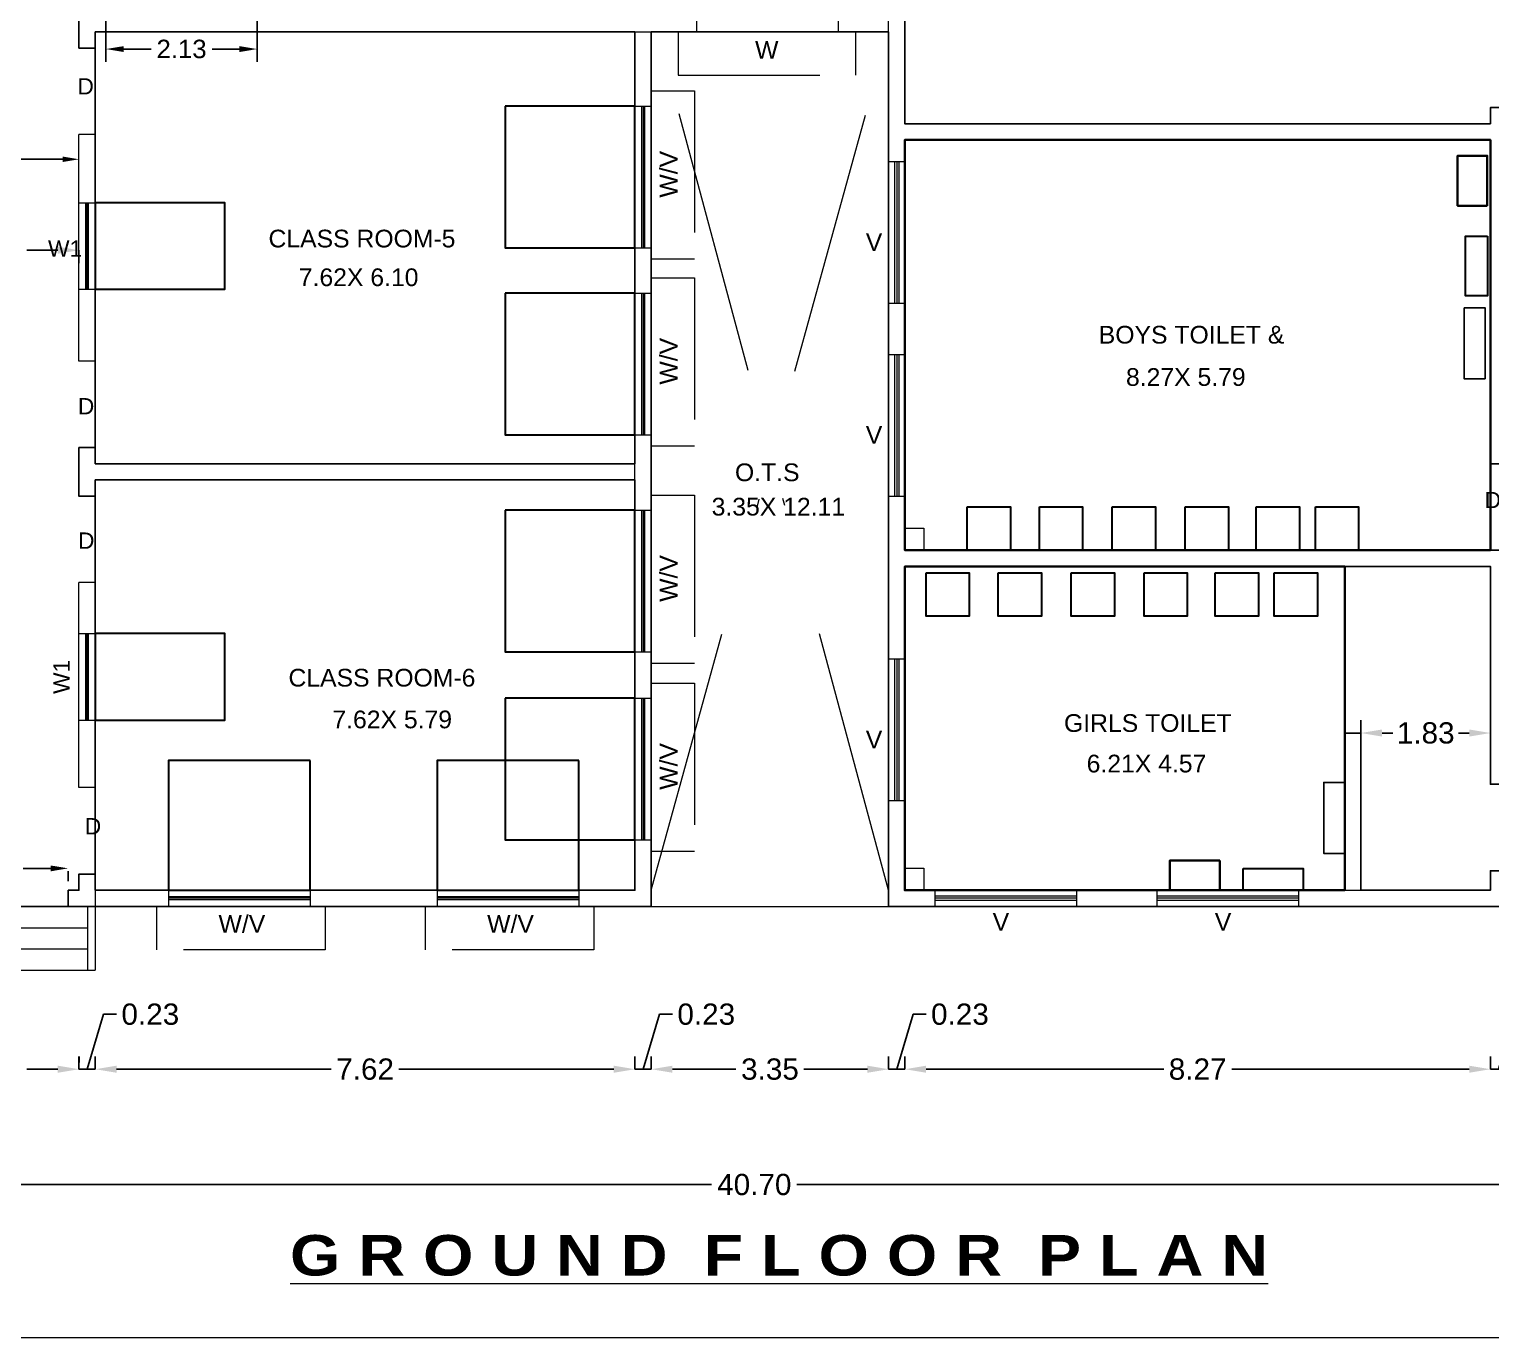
# Model space of a CAD drawing. Header units: metres. Extents: x -278 to 15491, y -352 to 277.
# Drawn here: x 15279.6 to 15300.23, y -334.03 to -315.56 of the extents above; entities that cross this region are included whole.
import ezdxf

# ---------------------------------------------------------------- set-up
doc = ezdxf.new("R2010")
doc.units = ezdxf.units.M
doc.header["$MEASUREMENT"] = 0
doc.linetypes.add('CABLIN', pattern=[0.35, 0.25, -0.1])
doc.linetypes.add('DASHDOT2', pattern=[0.5, 0.25, -0.125, 0, -0.125])
for name, color, linetype in [('0 @ 1', 7, 'Continuous'), ('BLK_1_FLR_0_CARPET_AREA', 10, 'Continuous'), ('BLK_1_FLR_0_EXIT_WIDTH_DOOR', 2, 'Continuous'), ('BLK_1_FLR_0_REGULAR_ROOM_1', 3, 'Continuous'), ('BLK_1_FLR_1_URINAL', 235, 'Continuous'), ('PASSAGE', 2, 'Continuous'), ('WATER_TANK_CALCULATION', 150, 'Continuous')]:
    doc.layers.add(name, color=color, linetype=linetype)
doc.layers.add('BLK_1_FLR_0_BLT_UP_AREA', color=26, linetype='Continuous', plot=False)
for name, color, linetype, lineweight in [('BLK_1_FLR_0_DRINKING_WATER', 7, 'Continuous', 35), ('BLK_1_FLR_0_ROOM_1_LIGHT_VENTILATION_1', 232, 'Continuous', 30), ('BLK_1_FLR_0_STAIR_1_FLIGHT_1', 7, 'Continuous', 0), ('BLK_1_FLR_0_WASH', 243, 'Continuous', 5)]:
    doc.layers.add(name, color=color, linetype=linetype, lineweight=lineweight)
doc.layers.add('BLK_1_FLR_0_SP_WC', color=140, linetype='Continuous', lineweight=35, plot=False)
doc.styles.add('56', font='')
doc.styles.get("Standard").update_dxf_attribs({"font": 'arial.ttf'})
doc.styles.add('working', font='timesbd.ttf', dxfattribs={"height": 0.25})
doc.styles.get('56').set_extended_font_data('Arial Black')
doc.dimstyles.new('Annotative', dxfattribs={"dimscale": 0, "dimtxt": 0.3, "dimasz": 0.3, "dimexe": 0.18, "dimexo": 0.0625, "dimgap": 0.09, "dimtad": 0, "dimzin": 0, "dimdsep": 46, "dimtxsty": 'Standard', "dimcen": 0.09, "dimadec": 0, "dimazin": 0, "dimtfac": 1, "dimtofl": 0, "dimtmove": 0, "dimatfit": 3, "dimfxl": 0, "dimtolj": 1, "dimtzin": 0, "dimarcsym": 0})
doc.dimstyles.new('new model', dxfattribs={"dimtxt": 0.25, "dimasz": 0.23, "dimexe": 0.1, "dimexo": 0.1, "dimgap": 0, "dimtad": 0, "dimtoh": 1, "dimzin": 1, "dimdsep": 46, "dimtxsty": 'working', "dimcen": 0.09, "dimse1": 1, "dimse2": 1, "dimclrd": 8, "dimclre": 8, "dimclrt": 3, "dimadec": 1, "dimazin": 0, "dimtfac": 1, "dimtofl": 0, "dimtmove": 0, "dimatfit": 3, "dimfxl": 0, "dimtolj": 1, "dimtzin": 0, "dimlwd": -1, "dimlwe": -1, "dimarcsym": 0})
doc.dimstyles.get("Standard").update_dxf_attribs({"dimtxt": 0.26, "dimasz": 0.25, "dimexe": 0.18, "dimexo": 0.0625, "dimgap": 0.09, "dimtad": 0, "dimzin": 0, "dimdsep": 46, "dimtxsty": 'Standard', "dimcen": 0.09, "dimadec": 0, "dimazin": 0, "dimtfac": 1, "dimtofl": 0, "dimtmove": 0, "dimatfit": 3, "dimfxl": 0, "dimtolj": 1, "dimtzin": 0, "dimarcsym": 0})
doc.dimstyles.new('Standard$0', dxfattribs={"dimtxt": 0.5, "dimasz": 0.5, "dimexe": 0, "dimexo": 1, "dimgap": 0, "dimtad": 0, "dimdec": 4, "dimzin": 0, "dimdsep": 46, "dimlunit": 4, "dimtxsty": 'Standard', "dimcen": 0.09, "dimadec": 0, "dimazin": 0, "dimtfac": 1, "dimtdec": 4, "dimtofl": 0, "dimtmove": 0, "dimatfit": 3, "dimfxl": 0, "dimtolj": 1, "dimtzin": 0, "dimarcsym": 0})

# ---------------------------------------------------------------- blocks, each defined once
blk = doc.blocks.new('*D14')
at = {"color": 0, "lineweight": -2, "ltscale": 10}
for p, q in [((15277.863, -318.675), (15277.863, -318.855)), ((15278.163, -318.676), (15278.601, -318.677)), ((15280.001, -318.681), (15279.564, -318.68)), ((15280.301, -318.682), (15280.301, -318.862))]:
    blk.add_line(p, q, dxfattribs=at)
at = {"color": 0, "lineweight": 0, "ltscale": 10}
for points in [[(15278.163, -318.626), (15278.163, -318.726), (15277.863, -318.675)], [(15280.001, -318.631), (15280.001, -318.731), (15280.301, -318.682)]]:
    blk.add_solid(points, dxfattribs=at)
at = {"layer": 'Defpoints', "color": 0, "lineweight": 0, "ltscale": 10}
for p in [(15277.863, -318.641), (15280.301, -318.648), (15280.301, -318.682)]:
    blk.add_point(p, dxfattribs=at)
at = {"color": 0, "lineweight": 0, "ltscale": 10, "insert": (15279.082, -318.678), "char_height": 0.3, "attachment_point": 5, "rotation": 359.8374}
blk.add_mtext('\\A1;2.44', dxfattribs=at)
blk = doc.blocks.new('*D51')
at = {"color": 0, "lineweight": -2, "ltscale": 10}
for p, q in [((15280.416, -330.241), (15280.649, -329.466)), ((15280.649, -329.466), (15280.829, -329.466)), ((15280.301, -330.241), (15280.301, -330.061)), ((15280.531, -330.241), (15280.531, -330.061)), ((15280.001, -330.241), (15279.701, -330.241)), ((15280.301, -330.241), (15280.531, -330.241)), ((15280.831, -330.241), (15281.131, -330.241))]:
    blk.add_line(p, q, dxfattribs=at)
at = {"color": 0, "lineweight": 0, "ltscale": 10}
for points in [[(15280.001, -330.191), (15280.001, -330.291), (15280.301, -330.241)], [(15280.831, -330.191), (15280.831, -330.291), (15280.531, -330.241)]]:
    blk.add_solid(points, dxfattribs=at)
at = {"layer": 'Defpoints', "color": 0, "lineweight": 0, "ltscale": 10}
for p in [(15280.301, -330.241), (15280.531, -330.241), (15280.531, -330.241)]:
    blk.add_point(p, dxfattribs=at)
at = {"color": 0, "lineweight": 0, "ltscale": 10, "insert": (15281.308, -329.466), "char_height": 0.3, "attachment_point": 5}
blk.add_mtext('\\A1;0.23', dxfattribs=at)
blk = doc.blocks.new('*D52')
at = {"color": 0, "lineweight": -2, "ltscale": 10}
for p, q in [((15280.531, -330.241), (15280.531, -330.061)), ((15288.149, -330.241), (15288.149, -330.061)), ((15280.831, -330.241), (15283.863, -330.241)), ((15287.849, -330.241), (15284.817, -330.241))]:
    blk.add_line(p, q, dxfattribs=at)
at = {"color": 0, "lineweight": 0, "ltscale": 10}
for points in [[(15280.831, -330.191), (15280.831, -330.291), (15280.531, -330.241)], [(15287.849, -330.191), (15287.849, -330.291), (15288.149, -330.241)]]:
    blk.add_solid(points, dxfattribs=at)
at = {"layer": 'Defpoints', "color": 0, "lineweight": 0, "ltscale": 10}
for p in [(15280.531, -330.241), (15288.149, -330.241), (15288.149, -330.241)]:
    blk.add_point(p, dxfattribs=at)
at = {"color": 0, "lineweight": 0, "ltscale": 10, "insert": (15284.34, -330.241), "char_height": 0.3, "attachment_point": 5}
blk.add_mtext('\\A1;7.62', dxfattribs=at)
blk = doc.blocks.new('*D53')
at = {"color": 0, "lineweight": -2, "ltscale": 10}
for p, q in [((15288.264, -330.241), (15288.497, -329.466)), ((15288.497, -329.466), (15288.677, -329.466)), ((15288.149, -330.241), (15288.149, -330.061)), ((15288.379, -330.241), (15288.379, -330.061)), ((15287.849, -330.241), (15287.549, -330.241)), ((15288.149, -330.241), (15288.379, -330.241)), ((15288.679, -330.241), (15288.979, -330.241))]:
    blk.add_line(p, q, dxfattribs=at)
at = {"color": 0, "lineweight": 0, "ltscale": 10}
for points in [[(15287.849, -330.191), (15287.849, -330.291), (15288.149, -330.241)], [(15288.679, -330.191), (15288.679, -330.291), (15288.379, -330.241)]]:
    blk.add_solid(points, dxfattribs=at)
at = {"layer": 'Defpoints', "color": 0, "lineweight": 0, "ltscale": 10}
for p in [(15288.149, -330.241), (15288.379, -330.241), (15288.379, -330.241)]:
    blk.add_point(p, dxfattribs=at)
at = {"color": 0, "lineweight": 0, "ltscale": 10, "insert": (15289.156, -329.466), "char_height": 0.3, "attachment_point": 5}
blk.add_mtext('\\A1;0.23', dxfattribs=at)
blk = doc.blocks.new('*D54')
at = {"color": 0, "lineweight": -2, "ltscale": 10}
for p, q in [((15288.379, -330.241), (15288.379, -330.061)), ((15291.73, -330.241), (15291.73, -330.061)), ((15288.679, -330.241), (15289.574, -330.241)), ((15291.43, -330.241), (15290.535, -330.241))]:
    blk.add_line(p, q, dxfattribs=at)
at = {"color": 0, "lineweight": 0, "ltscale": 10}
for points in [[(15288.679, -330.191), (15288.679, -330.291), (15288.379, -330.241)], [(15291.43, -330.191), (15291.43, -330.291), (15291.73, -330.241)]]:
    blk.add_solid(points, dxfattribs=at)
at = {"layer": 'Defpoints', "color": 0, "lineweight": 0, "ltscale": 10}
for p in [(15288.379, -330.241), (15291.73, -330.241), (15291.73, -330.241)]:
    blk.add_point(p, dxfattribs=at)
at = {"color": 0, "lineweight": 0, "ltscale": 10, "insert": (15290.055, -330.241), "char_height": 0.3, "attachment_point": 5}
blk.add_mtext('\\A1;3.35', dxfattribs=at)
blk = doc.blocks.new('*D55')
at = {"color": 0, "lineweight": -2, "ltscale": 10}
for p, q in [((15291.845, -330.241), (15292.078, -329.466)), ((15292.078, -329.466), (15292.258, -329.466)), ((15291.73, -330.241), (15291.73, -330.061)), ((15291.96, -330.241), (15291.96, -330.061)), ((15291.43, -330.241), (15291.13, -330.241)), ((15291.73, -330.241), (15291.96, -330.241)), ((15292.26, -330.241), (15292.56, -330.241))]:
    blk.add_line(p, q, dxfattribs=at)
at = {"color": 0, "lineweight": 0, "ltscale": 10}
for points in [[(15291.43, -330.191), (15291.43, -330.291), (15291.73, -330.241)], [(15292.26, -330.191), (15292.26, -330.291), (15291.96, -330.241)]]:
    blk.add_solid(points, dxfattribs=at)
at = {"layer": 'Defpoints', "color": 0, "lineweight": 0, "ltscale": 10}
for p in [(15291.73, -330.241), (15291.96, -330.241), (15291.96, -330.241)]:
    blk.add_point(p, dxfattribs=at)
at = {"color": 0, "lineweight": 0, "ltscale": 10, "insert": (15292.737, -329.466), "char_height": 0.3, "attachment_point": 5}
blk.add_mtext('\\A1;0.23', dxfattribs=at)
blk = doc.blocks.new('*D56')
at = {"color": 0, "lineweight": -2, "ltscale": 10}
for p, q in [((15291.96, -330.241), (15291.96, -330.061)), ((15300.226, -330.241), (15300.226, -330.061)), ((15292.26, -330.241), (15295.613, -330.241)), ((15299.926, -330.241), (15296.573, -330.241))]:
    blk.add_line(p, q, dxfattribs=at)
at = {"color": 0, "lineweight": 0, "ltscale": 10}
for points in [[(15292.26, -330.191), (15292.26, -330.291), (15291.96, -330.241)], [(15299.926, -330.191), (15299.926, -330.291), (15300.226, -330.241)]]:
    blk.add_solid(points, dxfattribs=at)
at = {"layer": 'Defpoints', "color": 0, "lineweight": 0, "ltscale": 10}
for p in [(15291.96, -330.241), (15300.226, -330.241), (15300.226, -330.241)]:
    blk.add_point(p, dxfattribs=at)
at = {"color": 0, "lineweight": 0, "ltscale": 10, "insert": (15296.093, -330.241), "char_height": 0.3, "attachment_point": 5}
blk.add_mtext('\\A1;8.27', dxfattribs=at)
blk = doc.blocks.new('*D57')
at = {"color": 0, "lineweight": -2, "ltscale": 10}
for p, q in [((15300.34, -330.241), (15300.573, -329.466)), ((15300.573, -329.466), (15300.753, -329.466)), ((15300.226, -330.241), (15300.226, -330.061)), ((15300.455, -330.241), (15300.455, -330.061)), ((15299.926, -330.241), (15299.626, -330.241)), ((15300.226, -330.241), (15300.455, -330.241)), ((15300.755, -330.241), (15301.055, -330.241))]:
    blk.add_line(p, q, dxfattribs=at)
at = {"color": 0, "lineweight": 0, "ltscale": 10}
for points in [[(15299.926, -330.191), (15299.926, -330.291), (15300.226, -330.241)], [(15300.755, -330.191), (15300.755, -330.291), (15300.455, -330.241)]]:
    blk.add_solid(points, dxfattribs=at)
at = {"layer": 'Defpoints', "color": 0, "lineweight": 0, "ltscale": 10}
for p in [(15300.226, -330.241), (15300.455, -330.241), (15300.455, -330.241)]:
    blk.add_point(p, dxfattribs=at)
at = {"color": 0, "lineweight": 0, "ltscale": 10, "insert": (15301.232, -329.466), "char_height": 0.3, "attachment_point": 5}
blk.add_mtext('\\A1;0.23', dxfattribs=at)
blk = doc.blocks.new('*D62')
at = {"color": 0, "lineweight": -2, "ltscale": 10}
for p, q in [((15269.482, -331.479), (15269.482, -332.05)), ((15310.186, -331.479), (15310.186, -332.05)), ((15269.782, -331.87), (15289.232, -331.87)), ((15309.886, -331.87), (15290.436, -331.87))]:
    blk.add_line(p, q, dxfattribs=at)
at = {"color": 0, "lineweight": 0, "ltscale": 10}
for points in [[(15269.782, -331.82), (15269.782, -331.92), (15269.482, -331.87)], [(15309.886, -331.82), (15309.886, -331.92), (15310.186, -331.87)]]:
    blk.add_solid(points, dxfattribs=at)
at = {"layer": 'Defpoints', "color": 0, "lineweight": 0, "ltscale": 10}
for p in [(15269.482, -331.417), (15310.186, -331.417), (15310.186, -331.87)]:
    blk.add_point(p, dxfattribs=at)
at = {"color": 0, "lineweight": 0, "ltscale": 10, "insert": (15289.834, -331.87), "char_height": 0.3, "attachment_point": 5}
blk.add_mtext('\\A1;40.70', dxfattribs=at)
blk = doc.blocks.new('*D63')
at = {"color": 0, "lineweight": -2, "ltscale": 10}
for p, q in [((15277.865, -330.24), (15277.865, -330.06)), ((15280.301, -330.241), (15280.302, -330.061)), ((15278.165, -330.24), (15278.601, -330.24)), ((15280.001, -330.241), (15279.565, -330.241))]:
    blk.add_line(p, q, dxfattribs=at)
at = {"color": 0, "lineweight": 0, "ltscale": 10}
for points in [[(15278.165, -330.19), (15278.165, -330.29), (15277.865, -330.24)], [(15280.001, -330.191), (15280.001, -330.291), (15280.301, -330.241)]]:
    blk.add_solid(points, dxfattribs=at)
at = {"layer": 'Defpoints', "color": 0, "lineweight": 0, "ltscale": 10}
for p in [(15277.865, -330.24), (15277.865, -330.24), (15280.301, -330.241)]:
    blk.add_point(p, dxfattribs=at)
at = {"color": 0, "lineweight": 0, "ltscale": 10, "insert": (15279.083, -330.24), "char_height": 0.3, "attachment_point": 5, "rotation": 359.9646}
blk.add_mtext('\\A1;2.44', dxfattribs=at)
blk = doc.blocks.new('*D278')
at = {"color": 0, "lineweight": -2, "ltscale": 10}
for p, q in [((15298.397, -325.496), (15298.397, -325.316)), ((15300.226, -325.496), (15300.226, -325.316)), ((15298.697, -325.496), (15298.846, -325.496)), ((15299.926, -325.496), (15299.777, -325.496))]:
    blk.add_line(p, q, dxfattribs=at)
at = {"color": 0, "lineweight": 0, "ltscale": 10}
for points in [[(15298.697, -325.446), (15298.697, -325.546), (15298.397, -325.496)], [(15299.926, -325.446), (15299.926, -325.546), (15300.226, -325.496)]]:
    blk.add_solid(points, dxfattribs=at)
at = {"layer": 'Defpoints', "color": 0, "lineweight": 0, "ltscale": 10}
for p in [(15298.397, -325.496), (15300.226, -325.496), (15300.226, -325.496)]:
    blk.add_point(p, dxfattribs=at)
at = {"color": 0, "lineweight": 0, "ltscale": 10, "insert": (15299.312, -325.496), "char_height": 0.3, "attachment_point": 5}
blk.add_mtext('\\A1;1.83', dxfattribs=at)
blk = doc.blocks.new('*D285')
at = {"layer": 'Defpoints', "color": 0, "lineweight": 0}
for p in [(15277.863, -317.398), (15280.301, -317.398), (15280.301, -317.398)]:
    blk.add_point(p, dxfattribs=at)
at = {"layer": 'PASSAGE', "color": 2}
for p, q in [((15278.093, -317.398), (15278.771, -317.398)), ((15280.071, -317.398), (15279.394, -317.398))]:
    blk.add_line(p, q, dxfattribs=at)
at = {"layer": 'PASSAGE', "color": 2, "lineweight": 0}
for points in [[(15278.093, -317.359), (15278.093, -317.436), (15277.863, -317.398)], [(15280.071, -317.359), (15280.071, -317.436), (15280.301, -317.398)]]:
    blk.add_solid(points, dxfattribs=at)
at = {"layer": 'PASSAGE', "color": 2, "lineweight": 35, "insert": (15279.082, -317.398), "char_height": 0.25, "attachment_point": 5, "style": 'working'}
blk.add_mtext('\\A1;2.44', dxfattribs=at)
blk = doc.blocks.new('*D289')
at = {"layer": 'BLK_1_FLR_0_EXIT_WIDTH_DOOR', "color": 2, "lineweight": -2, "ltscale": 10}
for p, q in [((15278.266, -327.406), (15278.652, -327.406)), ((15279.899, -327.406), (15279.512, -327.406)), ((15278.016, -327.447), (15278.016, -327.586)), ((15280.149, -327.447), (15280.149, -327.586))]:
    blk.add_line(p, q, dxfattribs=at)
at = {"layer": 'BLK_1_FLR_0_EXIT_WIDTH_DOOR', "color": 2, "lineweight": 0, "ltscale": 10}
for points in [[(15278.266, -327.365), (15278.266, -327.448), (15278.016, -327.406)], [(15279.899, -327.365), (15279.899, -327.448), (15280.149, -327.406)]]:
    blk.add_solid(points, dxfattribs=at)
at = {"layer": 'Defpoints', "color": 0, "lineweight": 0, "ltscale": 10}
for p in [(15278.016, -327.384), (15280.149, -327.384), (15280.149, -327.406)]:
    blk.add_point(p, dxfattribs=at)
at = {"layer": 'BLK_1_FLR_0_EXIT_WIDTH_DOOR', "color": 2, "lineweight": -2, "ltscale": 10, "insert": (15279.082, -327.406), "char_height": 0.26, "attachment_point": 5}
blk.add_mtext('\\A1;2.13', dxfattribs=at)
blk = doc.blocks.new('*D323')
at = {"layer": 'BLK_1_FLR_0_STAIR_1_FLIGHT_1', "color": 1, "lineweight": -2, "ltscale": 10}
for p, q in [((15280.682, -315.434), (15280.682, -316.022)), ((15282.816, -315.434), (15282.816, -316.022)), ((15280.932, -315.842), (15281.319, -315.842)), ((15282.566, -315.842), (15282.179, -315.842))]:
    blk.add_line(p, q, dxfattribs=at)
at = {"layer": 'BLK_1_FLR_0_STAIR_1_FLIGHT_1', "color": 1, "lineweight": 0, "ltscale": 10}
for points in [[(15280.932, -315.801), (15280.932, -315.884), (15280.682, -315.842)], [(15282.566, -315.801), (15282.566, -315.884), (15282.816, -315.842)]]:
    blk.add_solid(points, dxfattribs=at)
at = {"layer": 'Defpoints', "color": 0, "lineweight": 0, "ltscale": 10}
for p in [(15280.682, -315.372), (15282.816, -315.372), (15282.816, -315.842)]:
    blk.add_point(p, dxfattribs=at)
at = {"layer": 'BLK_1_FLR_0_STAIR_1_FLIGHT_1', "color": 1, "lineweight": -2, "ltscale": 10, "insert": (15281.749, -315.842), "char_height": 0.26, "attachment_point": 5}
blk.add_mtext('\\A1;2.13', dxfattribs=at)

msp = doc.modelspace()

# ---------------------------------------------------------------- linework, layer by layer
at = {"lineweight": 0}
for p, q in [((15291.73, -327.944), (15291.73, -308.972)), ((15291.959, -316.896), (15291.959, -308.972)), ((15280.301, -315.829), (15280.301, -315.372)), ((15280.53, -315.6), (15291.73, -315.6)), ((15280.53, -315.829), (15280.53, -315.6)), ((15288.149, -327.715), (15288.149, -315.6)), ((15288.378, -327.944), (15288.378, -315.6)), ((15280.531, -315.829), (15280.301, -315.829)), ((15300.455, -316.667), (15300.225, -316.667)), ((15300.226, -316.667), (15300.226, -316.896)), ((15291.959, -316.896), (15300.226, -316.896)), ((15280.301, -320.247), (15280.301, -317.049)), ((15280.531, -317.049), (15280.301, -317.049)), ((15280.53, -320.247), (15280.53, -317.049)), ((15291.959, -317.124), (15300.226, -317.124)), ((15291.959, -322.915), (15291.959, -317.124)), ((15300.226, -317.124), (15300.226, -321.695)), ((15280.53, -320.247), (15280.301, -320.247)), ((15280.301, -322.153), (15280.301, -321.467)), ((15280.53, -321.467), (15280.301, -321.467)), ((15280.53, -321.696), (15280.53, -321.467)), ((15280.53, -321.696), (15288.149, -321.696)), ((15300.226, -321.695), (15300.455, -321.695)), ((15280.53, -321.924), (15288.149, -321.924)), ((15280.53, -322.153), (15280.53, -321.924)), ((15280.531, -322.153), (15280.301, -322.153)), ((15291.959, -322.915), (15300.226, -322.915)), ((15291.959, -327.715), (15291.959, -323.144)), ((15291.959, -323.144), (15300.226, -323.144)), ((15300.226, -323.144), (15300.226, -326.22)), ((15280.301, -326.267), (15280.301, -323.373)), ((15280.531, -323.373), (15280.301, -323.373)), ((15280.53, -326.267), (15280.53, -323.373)), ((15298.169, -325.496), (15298.169, -327.715)), ((15298.169, -325.496), (15298.397, -325.496)), ((15298.397, -325.496), (15298.397, -327.715)), ((15280.53, -326.267), (15280.301, -326.267)), ((15280.301, -327.715), (15280.301, -327.487)), ((15280.53, -327.487), (15280.301, -327.487)), ((15280.53, -327.715), (15280.53, -327.487)), ((15300.226, -327.44), (15300.226, -327.715)), ((15280.301, -327.715), (15280.149, -327.715)), ((15280.149, -327.944), (15280.149, -327.715)), ((15288.149, -327.715), (15280.53, -327.715)), ((15291.959, -327.715), (15300.226, -327.715)), ((15288.378, -327.944), (15269.482, -327.944)), ((15310.185, -327.944), (15291.73, -327.944))]:
    msp.add_line(p, q, dxfattribs=at)
at = {"lineweight": 0, "ltscale": 10}
for p, q in [((15289.018, -315.372), (15289.018, -315.6)), ((15291.018, -315.372), (15291.018, -315.6)), ((15288.149, -316.646), (15288.378, -316.646)), ((15288.244, -316.646), (15288.244, -318.646)), ((15288.264, -316.646), (15288.264, -318.646)), ((15288.284, -316.646), (15288.284, -318.646)), ((15291.73, -317.429), (15291.959, -317.429)), ((15280.301, -318.011), (15280.53, -318.011)), ((15280.396, -319.231), (15280.396, -318.011)), ((15280.416, -319.231), (15280.416, -318.011)), ((15280.436, -319.231), (15280.436, -318.011)), ((15288.149, -318.646), (15288.378, -318.646)), ((15280.301, -319.231), (15280.53, -319.231)), ((15288.149, -319.286), (15288.378, -319.286)), ((15288.244, -319.286), (15288.244, -321.286)), ((15288.264, -319.286), (15288.264, -321.286)), ((15288.284, -319.286), (15288.284, -321.286)), ((15291.73, -319.429), (15291.959, -319.429)), ((15291.73, -320.151), (15291.959, -320.151)), ((15288.149, -321.286), (15288.378, -321.286)), ((15291.73, -322.151), (15291.959, -322.151)), ((15288.149, -322.351), (15288.378, -322.351)), ((15288.244, -322.351), (15288.244, -324.351)), ((15288.264, -322.351), (15288.264, -324.351)), ((15288.284, -322.351), (15288.284, -324.351)), ((15300.226, -322.915), (15300.455, -322.915)), ((15280.301, -324.093), (15280.53, -324.093)), ((15280.396, -325.313), (15280.396, -324.093)), ((15280.416, -325.313), (15280.416, -324.093)), ((15280.436, -325.313), (15280.436, -324.093)), ((15288.149, -324.351), (15288.378, -324.351)), ((15291.73, -324.45), (15291.959, -324.45)), ((15288.149, -325.005), (15288.378, -325.005)), ((15288.244, -325.005), (15288.244, -327.005)), ((15288.264, -325.005), (15288.264, -327.005)), ((15288.284, -325.005), (15288.284, -327.005)), ((15280.301, -325.313), (15280.53, -325.313)), ((15300.455, -326.22), (15300.226, -326.22)), ((15291.73, -326.45), (15291.959, -326.45)), ((15288.149, -327.005), (15288.378, -327.005)), ((15300.455, -327.44), (15300.226, -327.44)), ((15280.53, -327.715), (15280.53, -328.844)), ((15281.564, -327.715), (15281.564, -327.944)), ((15283.564, -327.809), (15281.564, -327.809)), ((15283.564, -327.829), (15281.564, -327.829)), ((15283.564, -327.715), (15283.564, -327.944)), ((15285.356, -327.715), (15285.356, -327.944)), ((15287.356, -327.809), (15285.356, -327.809)), ((15287.356, -327.829), (15285.356, -327.829)), ((15287.356, -327.715), (15287.356, -327.944)), ((15292.381, -327.715), (15292.381, -327.944)), ((15294.381, -327.715), (15294.381, -327.944)), ((15295.517, -327.715), (15295.517, -327.944)), ((15297.517, -327.715), (15297.517, -327.944)), ((15280.42, -327.944), (15280.42, -328.844)), ((15283.564, -327.849), (15281.564, -327.849)), ((15287.356, -327.849), (15285.356, -327.849)), ((15288.378, -327.944), (15291.73, -327.944)), ((15277.745, -328.244), (15280.42, -328.244)), ((15277.745, -328.544), (15280.42, -328.544)), ((15277.635, -328.844), (15280.53, -328.844))]:
    msp.add_line(p, q, dxfattribs=at)
at = {"linetype": 'CABLIN', "lineweight": 0, "ltscale": 8}
for p, q in [((15288.759, -315.6), (15288.759, -316.21)), ((15291.266, -316.21), (15291.266, -315.6)), ((15288.759, -316.21), (15291.266, -316.21)), ((15288.378, -316.433), (15288.988, -316.433)), ((15288.988, -316.433), (15288.988, -318.808)), ((15291.815, -317.429), (15291.815, -319.429)), ((15291.845, -317.429), (15291.845, -319.429)), ((15291.875, -317.429), (15291.875, -319.429)), ((15288.988, -318.808), (15288.378, -318.808)), ((15288.378, -319.073), (15288.988, -319.073)), ((15288.988, -319.073), (15288.988, -321.448)), ((15291.815, -320.151), (15291.815, -322.151)), ((15291.845, -320.151), (15291.845, -322.151)), ((15291.875, -320.151), (15291.875, -322.151)), ((15288.988, -321.448), (15288.378, -321.448)), ((15288.378, -322.138), (15288.988, -322.138)), ((15288.988, -322.138), (15288.988, -324.513)), ((15288.988, -324.513), (15288.378, -324.513)), ((15291.815, -324.45), (15291.815, -326.45)), ((15291.845, -324.45), (15291.845, -326.45)), ((15291.875, -324.45), (15291.875, -326.45)), ((15288.378, -324.791), (15288.988, -324.791)), ((15288.988, -324.791), (15288.988, -327.166)), ((15288.988, -327.166), (15288.378, -327.166)), ((15294.381, -327.799), (15292.381, -327.799)), ((15294.381, -327.829), (15292.381, -327.829)), ((15297.517, -327.799), (15295.517, -327.799)), ((15297.517, -327.829), (15295.517, -327.829)), ((15281.402, -328.554), (15281.402, -327.944)), ((15283.777, -327.944), (15283.777, -328.554)), ((15285.194, -328.554), (15285.194, -327.944)), ((15287.569, -327.944), (15287.569, -328.554)), ((15294.381, -327.859), (15292.381, -327.859)), ((15297.517, -327.859), (15295.517, -327.859)), ((15283.777, -328.554), (15281.402, -328.554)), ((15287.569, -328.554), (15285.194, -328.554))]:
    msp.add_line(p, q, dxfattribs=at)
at = {"lineweight": 0, "ltscale": 10}
msp.add_lwpolyline([(15262.322, -248.991), (15382.947, -248.991), (15382.947, -334.031), (15262.322, -334.031)], close=True, dxfattribs=at)
at = {"linetype": 'DASHDOT2', "lineweight": 0, "ltscale": 15}
for points in [[(15288.378, -327.715), (15291.73, -315.6)], [(15291.73, -327.715), (15288.459, -315.6)]]:
    msp.add_lwpolyline(points, dxfattribs=at)
at = {"layer": 'BLK_1_FLR_0_BLT_UP_AREA', "color": 26}
msp.add_lwpolyline([(15288.378, -327.944), (15288.378, -315.6), (15291.73, -315.6), (15291.73, -327.944), (15310.185, -327.944), (15310.185, -297.924), (15269.482, -297.924), (15269.482, -327.944)], close=True, dxfattribs=at)
at = {"layer": 'BLK_1_FLR_0_CARPET_AREA', "color": 15}
for points in [[(15300.455, -316.667), (15300.226, -316.667), (15300.226, -316.896), (15291.959, -316.896), (15291.959, -308.972), (15300.226, -308.972), (15300.225, -309.2), (15300.455, -309.2)], [(15280.301, -315.372), (15280.301, -315.829), (15280.531, -315.829), (15280.531, -315.6), (15288.149, -315.6), (15288.149, -321.62), (15288.149, -321.696), (15280.53, -321.696), (15280.53, -321.467), (15280.301, -321.467), (15280.301, -322.153), (15280.53, -322.153), (15280.53, -321.924), (15288.149, -321.924), (15288.149, -327.715), (15280.53, -327.715), (15280.53, -327.487), (15280.301, -327.487), (15280.301, -327.715), (15280.149, -327.715), (15280.149, -327.944), (15278.016, -327.944)], [(15300.455, -322.915), (15291.959, -322.915), (15291.959, -317.124), (15300.226, -317.124), (15300.226, -321.695), (15300.455, -321.695)], [(15300.455, -327.44), (15300.226, -327.44), (15300.226, -327.715), (15298.397, -327.715), (15298.397, -325.496), (15298.169, -325.496), (15298.169, -327.715), (15291.959, -327.715), (15291.959, -323.144), (15300.226, -323.144), (15300.226, -326.22), (15300.455, -326.22)]]:
    msp.add_lwpolyline(points, dxfattribs=at)
at = {"layer": 'BLK_1_FLR_0_DRINKING_WATER', "color": 7, "lineweight": 30}
for points in [[(15300.183, -318.482), (15300.183, -319.325), (15299.875, -319.325), (15299.875, -318.482)], [(15296.737, -327.407), (15297.58, -327.407), (15297.58, -327.715), (15296.737, -327.715)]]:
    msp.add_lwpolyline(points, close=True, dxfattribs=at)
at = {"layer": 'BLK_1_FLR_0_REGULAR_ROOM_1', "color": 3}
for points in [[(15280.53, -321.696), (15288.149, -321.696), (15288.149, -315.6), (15280.53, -315.6)], [(15280.53, -321.924), (15288.149, -321.924), (15288.149, -327.715), (15280.53, -327.715)]]:
    msp.add_lwpolyline(points, close=True, dxfattribs=at)
at = {"layer": 'BLK_1_FLR_0_ROOM_1_LIGHT_VENTILATION_1', "color": 1}
for points in [[(15286.319, -316.646), (15286.319, -318.646), (15288.149, -318.646), (15288.149, -316.646)], [(15280.53, -318.011), (15280.53, -319.231), (15282.36, -319.231), (15282.36, -318.011)], [(15286.319, -319.286), (15286.319, -321.286), (15288.149, -321.286), (15288.149, -319.286)], [(15286.319, -322.351), (15286.319, -324.351), (15288.149, -324.351), (15288.149, -322.351)], [(15280.53, -324.093), (15280.53, -325.313), (15282.36, -325.313), (15282.36, -324.093)], [(15286.319, -325.005), (15286.319, -327.005), (15288.149, -327.005), (15288.149, -325.005)], [(15283.564, -325.885), (15281.564, -325.885), (15281.564, -327.715), (15283.564, -327.715)], [(15287.356, -325.885), (15285.356, -325.885), (15285.356, -327.715), (15287.356, -327.715)]]:
    msp.add_lwpolyline(points, close=True, dxfattribs=at)
at = {"layer": 'BLK_1_FLR_0_SP_WC', "color": 1, "lineweight": 35}
msp.add_lwpolyline([(15291.959, -322.915), (15300.226, -322.915), (15300.226, -317.124), (15291.959, -317.124)], close=True, dxfattribs=at)
at = {"layer": 'BLK_1_FLR_0_SP_WC', "color": 2, "lineweight": 35}
msp.add_lwpolyline([(15291.959, -323.144), (15298.169, -323.144), (15298.169, -327.715), (15291.959, -327.715)], close=True, dxfattribs=at)
at = {"layer": 'BLK_1_FLR_0_WASH', "color": 55, "lineweight": 35, "ltscale": 20}
for points in [[(15300.181, -318.054), (15299.762, -318.054), (15299.762, -317.348), (15300.181, -317.348)], [(15296.405, -327.297), (15296.405, -327.715), (15295.699, -327.715), (15295.699, -327.297)]]:
    msp.add_lwpolyline(points, close=True, dxfattribs=at)
at = {"layer": 'BLK_1_FLR_0_WASH', "color": 60}
for points in [[(15291.959, -322.605), (15292.226, -322.605), (15292.226, -322.915), (15291.959, -322.915)], [(15291.959, -327.405), (15292.226, -327.405), (15292.226, -327.715), (15291.959, -327.715)]]:
    msp.add_lwpolyline(points, close=True, dxfattribs=at)
at = {"layer": 'BLK_1_FLR_1_URINAL', "color": 235, "lineweight": 30}
for points in [[(15292.84, -322.305), (15293.45, -322.305), (15293.45, -322.915), (15292.84, -322.915)], [(15293.858, -322.305), (15294.468, -322.305), (15294.468, -322.915), (15293.858, -322.915)], [(15294.887, -322.305), (15295.497, -322.305), (15295.497, -322.915), (15294.887, -322.915)], [(15295.916, -322.305), (15296.526, -322.305), (15296.526, -322.915), (15295.916, -322.915)], [(15296.92, -322.305), (15297.53, -322.305), (15297.53, -322.915), (15296.92, -322.915)], [(15297.754, -322.305), (15298.364, -322.305), (15298.364, -322.915), (15297.754, -322.915)], [(15292.259, -323.237), (15292.869, -323.237), (15292.869, -323.847), (15292.259, -323.847)], [(15293.277, -323.237), (15293.887, -323.237), (15293.887, -323.847), (15293.277, -323.847)], [(15294.307, -323.237), (15294.917, -323.237), (15294.917, -323.847), (15294.307, -323.847)], [(15295.336, -323.237), (15295.946, -323.237), (15295.946, -323.847), (15295.336, -323.847)], [(15296.34, -323.237), (15296.95, -323.237), (15296.95, -323.847), (15296.34, -323.847)], [(15297.174, -323.237), (15297.784, -323.237), (15297.784, -323.847), (15297.174, -323.847)]]:
    msp.add_lwpolyline(points, close=True, dxfattribs=at)
at = {"layer": 'WATER_TANK_CALCULATION', "color": 4, "lineweight": -2, "ltscale": 10}
for points in [[(15300.153, -320.497), (15300.153, -319.496), (15299.857, -319.496), (15299.857, -320.497)], [(15298.169, -327.194), (15298.169, -326.193), (15297.872, -326.193), (15297.872, -327.194)]]:
    msp.add_lwpolyline(points, close=True, dxfattribs=at)

# ---------------------------------------------------------------- texts
at = {"lineweight": 0}
for s, height, p in [('W', 0.25, (15289.845, -315.98)), ('D', 0.23, (15280.279, -316.483)), ('W1', 0.23, (15279.864, -318.774)), ('CLASS ROOM-5', 0.25, (15282.976, -318.642)), ('V', 0.25, (15291.408, -318.692)), ('7.62X 6.10', 0.25, (15283.404, -319.188)), ('BOYS TOILET &', 0.25, (15294.697, -319.999)), ('8.27X 5.79', 0.25, (15295.081, -320.596)), ('D', 0.23, (15280.285, -320.998)), ('V', 0.25, (15291.408, -321.414)), ('O.T.S', 0.25, (15289.561, -321.941)), ('3.35X 12.11', 0.25, (15289.232, -322.426)), ('D', 0.23, (15300.143, -322.322)), ('D', 0.23, (15280.287, -322.895)), ('CLASS ROOM-6', 0.25, (15283.258, -324.84)), ('7.62X 5.79', 0.25, (15283.878, -325.429)), ('GIRLS TOILET', 0.25, (15294.206, -325.48)), ('V', 0.25, (15291.408, -325.713)), ('6.21X 4.57', 0.25, (15294.526, -326.052)), ('D', 0.23, (15280.383, -326.926)), ('V', 0.25, (15293.199, -328.287)), ('V', 0.25, (15296.335, -328.287)), ('W/V', 0.25, (15282.271, -328.316)), ('W/V', 0.25, (15286.063, -328.316))]:
    msp.add_text(s, height=height, dxfattribs=at).set_placement(p)
for s, height, p in [('W/V', 0.25, (15288.75, -317.939)), ('W/V', 0.25, (15288.75, -320.578)), ('W/V', 0.25, (15288.75, -323.644)), ('W1', 0.23, (15280.169, -324.944)), ('W/V', 0.25, (15288.75, -326.297))]:
    msp.add_text(s, height=height, rotation=90, dxfattribs=at).set_placement(p)
at = {"lineweight": 0, "style": '56'}
msp.add_text('%%UG R O U N D  F L O O R  P L A N', height=0.57143, dxfattribs=at).set_placement((15283.28, -333.153))

# ---------------------------------------------------------------- dimensions: what is measured, and where the dimension line sits
at = {"layer": '0 @ 1', "lineweight": 0, "ltscale": 10}
for p1, p2, distance, picture, middle in [((15277.863, -318.641), (15280.301, -318.648), -0.034, '*D14', (15279.082, -318.678)), ((15298.397, -325.496), (15300.226, -325.496), 0, '*D278', (15299.312, -325.496)), ((15280.301, -330.241), (15277.865, -330.24), 0, '*D63', (15279.083, -330.24)), ((15269.482, -331.417), (15310.186, -331.417), -0.454, '*D62', (15289.834, -331.87))]:
    dim = msp.add_aligned_dim(p1=p1, p2=p2, distance=distance, dimstyle='Annotative', override={"dimscale": 1, "dimtix": 0, "dimtofl": 0, "dimtmove": 0, "dimatfit": 3, "dimfxl": 7.5, "dimfxlon": 1, "dimarcsym": 1}, dxfattribs=at)
    dim.commit()
    dim.dimension.update_dxf_attribs({"geometry": picture, "text_midpoint": middle})
for base, p1, p2, picture, middle in [((15280.531, -330.241), (15280.301, -330.241), (15280.531, -330.241), '*D51', (15280.919, -329.466)), ((15288.379, -330.241), (15288.149, -330.241), (15288.379, -330.241), '*D53', (15288.767, -329.466)), ((15291.96, -330.241), (15291.73, -330.241), (15291.96, -330.241), '*D55', (15292.348, -329.466)), ((15300.455, -330.241), (15300.226, -330.241), (15300.455, -330.241), '*D57', (15300.843, -329.466)), ((15288.149, -330.241), (15280.531, -330.241), (15288.149, -330.241), '*D52', (15284.34, -330.241)), ((15291.73, -330.241), (15288.379, -330.241), (15291.73, -330.241), '*D54', (15290.055, -330.241)), ((15300.226, -330.241), (15291.96, -330.241), (15300.226, -330.241), '*D56', (15296.093, -330.241))]:
    dim = msp.add_linear_dim(base=base, p1=p1, p2=p2, angle=180, dimstyle='Annotative', override={"dimscale": 1, "dimtix": 0, "dimtofl": 0, "dimtmove": 1, "dimatfit": 3, "dimfxl": 7.5, "dimfxlon": 1, "dimarcsym": 1}, dxfattribs=at)
    dim.commit()
    dim.dimension.update_dxf_attribs({"geometry": picture, "text_midpoint": middle})
at = {"layer": 'BLK_1_FLR_0_EXIT_WIDTH_DOOR', "color": 2, "lineweight": -2, "ltscale": 10}
dim = msp.add_aligned_dim(p1=(15278.016, -327.384), p2=(15280.149, -327.384), distance=-0.022, dimstyle='Standard$0', override={"dimtxt": 0.26, "dimasz": 0.25, "dimexe": 0.18, "dimexo": 0.0625, "dimgap": 0.09, "dimdec": 2, "dimlunit": 2, "dimclrd": 2, "dimclre": 2, "dimclrt": 2, "dimtdec": 2, "dimfxlon": 0}, dxfattribs=at)
dim.commit()
dim.dimension.update_dxf_attribs({"geometry": '*D289', "text_midpoint": (15279.082, -327.406)})
at = {"layer": 'BLK_1_FLR_0_STAIR_1_FLIGHT_1', "color": 1, "lineweight": -2, "ltscale": 10}
dim = msp.add_linear_dim(base=(15282.816, -315.842), p1=(15280.682, -315.372), p2=(15282.816, -315.372), dimstyle='Standard', override={"dimclrd": 1, "dimclre": 1, "dimclrt": 1}, dxfattribs=at)
dim.commit()
dim.dimension.update_dxf_attribs({"geometry": '*D323', "text_midpoint": (15281.749, -315.842)})
at = {"layer": 'PASSAGE', "lineweight": 35}
dim = msp.add_aligned_dim(p1=(15277.863, -317.398), p2=(15280.301, -317.398), distance=0, dimstyle='new model', override={"dimpost": '\\X', "dimclrd": 2, "dimclrt": 2}, dxfattribs=at)
dim.commit()
dim.dimension.update_dxf_attribs({"geometry": '*D285', "text_midpoint": (15279.082, -317.398)})

doc.saveas('drawing.dxf')
